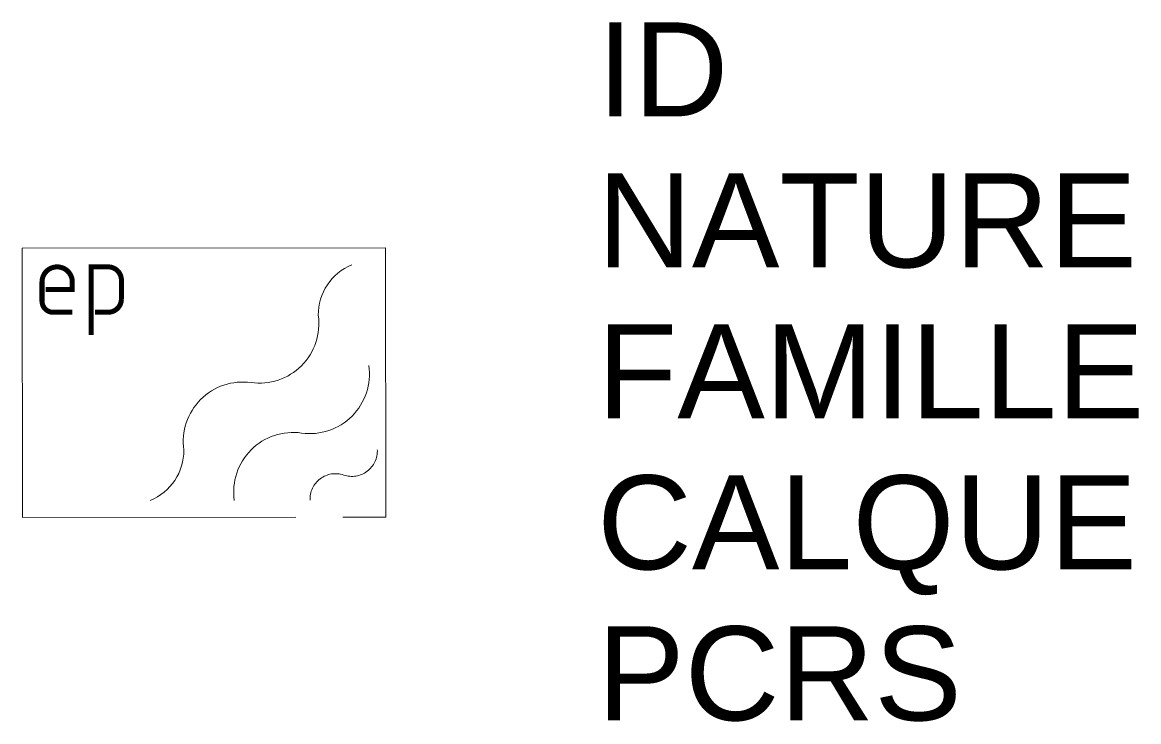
# Model space of a CAD drawing. Header units: metres. Extents: x 0 to 2.37, y -0.43 to 1.05.
import ezdxf

# ---------------------------------------------------------------- set-up
doc = ezdxf.new("R2010")
doc.units = ezdxf.units.M
doc.linetypes.add('Socle_Continu', pattern=[2.5, 2.5, 0])
doc.layers.add('EAUPL_SCS', color=5, linetype='Socle_Continu', lineweight=13, true_color=0x0000ff)
doc.styles.get("Standard").update_dxf_attribs({"font": 'arial.ttf'})

msp = doc.modelspace()

# ---------------------------------------------------------------- linework, layer by layer
at = {"layer": 'EAUPL_SCS', "linetype": 'Socle_Continu', "flags": 128}
msp.add_lwpolyline([(0.7728, 0.0006), (0.7724, 0.5735), (-0.0005, 0.5728), (0, 0)], close=True, dxfattribs=at)
at = {"layer": 'EAUPL_SCS', "linetype": 'Socle_Continu', "const_width": 0.0107, "flags": 128}
for points in [[(0.1059, 0.4364), (0.0655, 0.4364, -0.424), (0.0414, 0.4605), (0.0414, 0.5008, -0.997785), (0.1059, 0.5008), (0.1059, 0.4847), (0.0494, 0.4847)], [(0.1459, 0.3879), (0.1459, 0.533), (0.1822, 0.533, -0.410802), (0.2104, 0.5048), (0.2103, 0.463, -0.396178), (0.1822, 0.4364), (0.154, 0.4364)]]:
    msp.add_lwpolyline(points, format="xyb", dxfattribs=at)
at = {"layer": 'EAUPL_SCS', "linetype": 'Socle_Continu', "flags": 128}
for points in [[(0.2716, 0.036, 0.308109), (0.3431, 0.1435, -0.498161), (0.4862, 0.2868, 0.49989), (0.6293, 0.4301, -0.306811), (0.7008, 0.5376)], [(0.7368, 0.3228, -0.49989), (0.5937, 0.1795, 0.49989), (0.4506, 0.0362)], [(0.6117, 0.0363, -0.52802), (0.6833, 0.0901, 0.528439), (0.7549, 0.1439)]]:
    msp.add_lwpolyline(points, format="xyb", dxfattribs=at)

# ---------------------------------------------------------------- texts
at = {"layer": 'EAUPL_SCS', "linetype": 'Socle_Continu', "flags": 9}
for tag, p, s in [('ID', (1.2225, 0.8533), 'BP_0087'), ('NATURE', (1.2225, 0.532), "Trappe rectangulaire d'eau pluviale"), ('FAMILLE', (1.2225, 0.2107), 'Eau pluviale'), ('CALQUE', (1.2225, -0.1106), 'EAUPL_SCS'), ('PCRS', (1.2225, -0.4318), 'AffleurantSymbole')]:
    msp.add_attdef(tag, p, s, height=0.2, dxfattribs=at)

doc.saveas('drawing.dxf')
